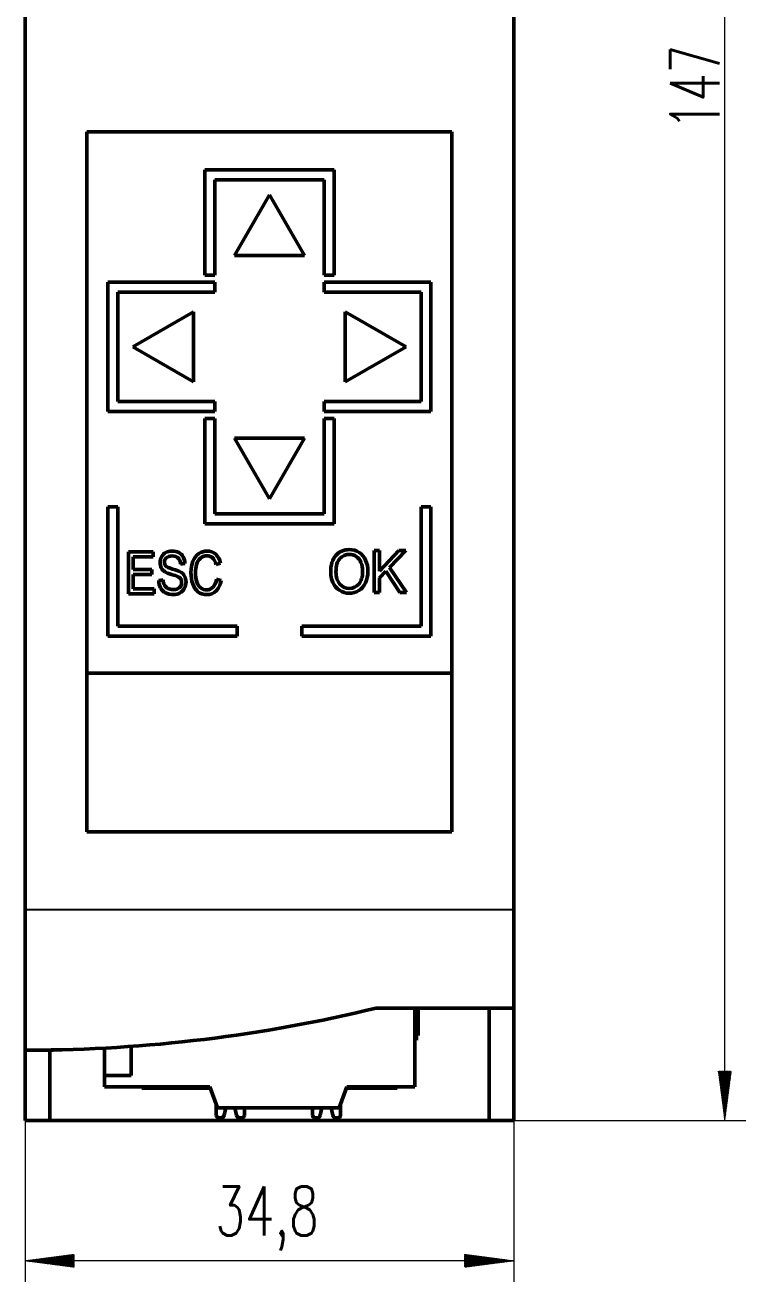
# Model space of a CAD drawing. Header units: millimetres. Extents: x 0 to 841, y 0 to 594.
# Drawn here: x 489.6 to 541, y 123.5 to 213 of the extents above; entities that cross this region are included whole.
import ezdxf

# ---------------------------------------------------------------- set-up
doc = ezdxf.new("R2010")
doc.units = ezdxf.units.MM
doc.layers.add('1', color=7, linetype='Continuous')
doc.layers.add('106', color=7, linetype='Continuous')
doc.styles.add('latin_extended', font='simplex.shx')

msp = doc.modelspace()

# ---------------------------------------------------------------- hatches: boundary and pattern name
at = {"layer": '106', "linetype": 'Continuous', "lineweight": 13}
h = msp.add_hatch(dxfattribs=at)
h.set_pattern_fill('ANSI31', scale=0.0062, style=0)
h.paths.add_polyline_path([(539.477, 135.015), (539.016, 138.515), (539.937, 138.515)], flags=0)
h = msp.add_hatch(dxfattribs=at)
h.set_pattern_fill('ANSI31', scale=0.0062, style=0)
h.paths.add_polyline_path([(489.646, 125.016), (493.146, 125.476), (493.146, 124.555)], flags=0)
h = msp.add_hatch(dxfattribs=at)
h.set_pattern_fill('ANSI31', scale=0.0062, style=0)
h.paths.add_polyline_path([(524.446, 125.016), (520.946, 124.555), (520.946, 125.476)], flags=0)

# ---------------------------------------------------------------- linework, layer by layer
at = {"layer": '1', "color": 7, "linetype": 'Continuous', "lineweight": 50}
for p, q in [((489.646, 150.015), (489.646, 215.165)), ((524.446, 150.015), (524.446, 215.165)), ((494.046, 155.565), (494.046, 205.415)), ((494.046, 205.415), (520.046, 205.415)), ((520.046, 205.415), (520.046, 155.565)), ((502.446, 195.215), (502.446, 202.715)), ((502.446, 202.715), (511.646, 202.715)), ((511.646, 202.715), (511.646, 195.215)), ((503.146, 202.015), (503.146, 195.215)), ((510.946, 202.015), (503.146, 202.015)), ((510.946, 195.215), (510.946, 202.015)), ((507.046, 200.946), (504.546, 196.615)), ((509.546, 196.615), (507.046, 200.946)), ((504.546, 196.615), (509.546, 196.615)), ((503.146, 195.215), (502.446, 195.215)), ((511.646, 195.215), (510.946, 195.215)), ((495.546, 194.715), (495.546, 185.515)), ((503.146, 194.715), (495.546, 194.715)), ((503.146, 194.015), (503.146, 194.715)), ((510.946, 194.715), (518.546, 194.715)), ((510.946, 194.015), (510.946, 194.715)), ((518.546, 194.715), (518.546, 185.515)), ((496.246, 186.215), (496.246, 194.015)), ((496.246, 194.015), (503.146, 194.015)), ((517.846, 194.015), (510.946, 194.015)), ((517.846, 186.215), (517.846, 194.015)), ((501.646, 192.615), (497.316, 190.115)), ((501.646, 187.615), (501.646, 192.615)), ((516.776, 190.115), (512.446, 192.615)), ((512.446, 192.615), (512.446, 187.615)), ((497.316, 190.115), (501.646, 187.615)), ((512.446, 187.615), (516.776, 190.115)), ((503.146, 186.215), (496.246, 186.215)), ((503.146, 185.515), (503.146, 186.215)), ((510.946, 185.515), (510.946, 186.215)), ((510.946, 186.215), (517.846, 186.215)), ((495.546, 185.515), (503.146, 185.515)), ((518.546, 185.515), (510.946, 185.515)), ((502.446, 185.015), (503.146, 185.015)), ((502.446, 177.515), (502.446, 185.015)), ((503.146, 185.015), (503.146, 178.215)), ((510.946, 185.015), (511.646, 185.015)), ((510.946, 178.215), (510.946, 185.015)), ((511.646, 185.015), (511.646, 177.515)), ((504.546, 183.615), (507.046, 179.285)), ((509.546, 183.615), (504.546, 183.615)), ((507.046, 179.285), (509.546, 183.615)), ((495.546, 178.715), (495.546, 169.515)), ((496.246, 178.715), (495.546, 178.715)), ((496.246, 170.215), (496.246, 178.715)), ((503.146, 178.215), (510.946, 178.215)), ((517.846, 178.715), (517.846, 170.215)), ((518.546, 178.715), (517.846, 178.715)), ((518.546, 169.515), (518.546, 178.715)), ((511.646, 177.515), (502.446, 177.515)), ((497.006, 175.516), (498.77, 175.516)), ((497.006, 172.516), (497.006, 175.516)), ((498.77, 175.516), (498.77, 175.161)), ((514.515, 175.616), (514.882, 175.616)), ((514.515, 172.616), (514.515, 175.616)), ((514.882, 174.128), (516.259, 175.616)), ((514.882, 175.616), (514.882, 174.128)), ((515.593, 174.4), (516.755, 175.616)), ((516.755, 175.616), (515.593, 174.4)), ((516.259, 175.616), (516.755, 175.616)), ((516.755, 175.616), (516.755, 175.616)), ((497.329, 175.161), (497.329, 175.161)), ((497.329, 175.161), (498.77, 175.161)), ((497.329, 175.161), (497.329, 174.242)), ((498.77, 175.161), (497.329, 175.161)), ((498.77, 175.161), (498.77, 175.161)), ((499.255, 174.74), (499.255, 174.74)), ((500.721, 174.641), (501.03, 174.67)), ((501.03, 174.67), (500.721, 174.641)), ((500.721, 174.641), (500.721, 174.641)), ((501.03, 174.67), (501.03, 174.67)), ((503.247, 174.601), (503.565, 174.693)), ((503.565, 174.693), (503.247, 174.601)), ((503.247, 174.601), (503.247, 174.601)), ((503.565, 174.693), (503.565, 174.693)), ((497.329, 174.242), (498.678, 174.242)), ((497.329, 173.891), (497.329, 173.891)), ((497.329, 173.891), (498.678, 173.891)), ((497.329, 173.891), (497.329, 172.87)), ((498.678, 173.891), (497.329, 173.891)), ((498.678, 174.242), (498.678, 173.891)), ((498.678, 173.891), (498.678, 173.891)), ((499.601, 174.087), (499.601, 174.087)), ((500.506, 173.754), (500.506, 173.754)), ((501.451, 174.038), (501.451, 174.038)), ((511.406, 174.077), (511.406, 174.077)), ((514.058, 174.112), (514.058, 174.112)), ((514.882, 173.655), (515.336, 174.134)), ((515.336, 174.134), (514.882, 173.655)), ((514.882, 173.655), (514.882, 173.655)), ((514.882, 173.655), (514.882, 172.616)), ((515.336, 174.134), (516.323, 172.616)), ((515.336, 174.134), (515.336, 174.134)), ((516.323, 172.616), (515.336, 174.134)), ((515.593, 174.4), (516.806, 172.616)), ((497.329, 172.87), (498.826, 172.87)), ((498.826, 172.87), (498.826, 172.516)), ((499.162, 173.479), (499.467, 173.512)), ((499.162, 173.479), (499.162, 173.479)), ((499.296, 172.94), (499.296, 172.94)), ((501.103, 173.363), (501.103, 173.363)), ((503.284, 173.567), (503.606, 173.467)), ((503.606, 173.467), (503.606, 173.467)), ((511.565, 173.328), (511.565, 173.328)), ((497.006, 172.516), (498.826, 172.516)), ((497.006, 172.516), (497.006, 172.516)), ((498.826, 172.516), (497.006, 172.516)), ((498.826, 172.516), (498.826, 172.516)), ((514.515, 172.616), (514.882, 172.616)), ((514.882, 172.616), (514.515, 172.616)), ((514.515, 172.616), (514.515, 172.616)), ((514.882, 172.616), (514.882, 172.616)), ((516.323, 172.616), (516.806, 172.616)), ((516.806, 172.616), (516.323, 172.616)), ((516.323, 172.616), (516.323, 172.616)), ((516.806, 172.616), (516.806, 172.616)), ((504.746, 170.215), (496.246, 170.215)), ((504.746, 169.515), (504.746, 170.215)), ((517.846, 170.215), (509.346, 170.215)), ((509.346, 170.215), (509.346, 169.515)), ((495.546, 169.515), (504.746, 169.515)), ((509.346, 169.515), (518.546, 169.515)), ((520.046, 166.875), (494.046, 166.875)), ((520.046, 155.565), (494.046, 155.565)), ((489.646, 140.016), (489.646, 150.015)), ((524.446, 143.015), (524.446, 150.015)), ((514.646, 143.015), (524.446, 143.015)), ((517.406, 137.415), (517.406, 143.016)), ((522.69, 135.015), (522.69, 143.016)), ((524.446, 143.016), (524.446, 135.015)), ((517.406, 140.853), (517.646, 140.853)), ((489.646, 140.016), (489.646, 135.015)), ((489.947, 140.016), (489.646, 140.016)), ((489.646, 140.016), (489.646, 140.015)), ((491.646, 140.015), (489.646, 140.015)), ((491.402, 140.03), (491.402, 135.015)), ((491.646, 140.034), (491.646, 140.015)), ((495.306, 140.167), (495.306, 138.215)), ((495.306, 140.167), (495.306, 138.215)), ((497.206, 140.286), (497.206, 138.215)), ((497.206, 138.215), (495.306, 138.215)), ((495.306, 138.215), (495.306, 137.415)), ((495.306, 137.415), (502.811, 137.415)), ((497.946, 137.315), (497.946, 137.416)), ((497.946, 137.315), (499.446, 137.315)), ((499.446, 137.315), (499.446, 137.416)), ((502.847, 137.315), (499.446, 137.315)), ((502.811, 137.415), (503.357, 135.915)), ((512.015, 135.915), (512.561, 137.415)), ((512.524, 137.315), (514.646, 137.315)), ((512.561, 137.415), (517.406, 137.415)), ((514.646, 137.315), (514.646, 137.416)), ((514.646, 137.315), (516.146, 137.315)), ((516.146, 137.315), (516.146, 137.416)), ((503.261, 136.179), (503.261, 135.395)), ((512.111, 136.179), (512.111, 135.395)), ((503.357, 135.915), (512.015, 135.915)), ((503.461, 135.195), (503.576, 135.195)), ((503.82, 135.391), (503.936, 135.915)), ((504.586, 135.915), (504.702, 135.391)), ((504.946, 135.195), (505.061, 135.195)), ((505.261, 135.395), (505.261, 135.915)), ((510.111, 135.395), (510.111, 135.915)), ((510.426, 135.195), (510.311, 135.195)), ((510.786, 135.915), (510.67, 135.391)), ((511.552, 135.391), (511.436, 135.915)), ((511.911, 135.195), (511.796, 135.195)), ((491.402, 135.015), (489.646, 135.015)), ((522.69, 135.015), (491.402, 135.015)), ((524.446, 135.015), (522.69, 135.015))]:
    msp.add_line(p, q, dxfattribs=at)
at = {"layer": '1', "color": 7, "linetype": 'Continuous', "lineweight": 25}
msp.add_line((524.446, 150.015), (489.646, 150.015), dxfattribs=at)
at = {"layer": '1', "color": 7, "linetype": 'Continuous', "lineweight": 50}
for centre, radius, start, end in [((489.646, 245.682), 105.667, 270.16313, 283.68555), ((503.461, 135.395), 0.2, 180, 270), ((503.576, 135.445), 0.25, 270, 347.5), ((504.946, 135.445), 0.25, 192.5, 270), ((505.061, 135.395), 0.2, 270, 360), ((510.311, 135.395), 0.2, 180, 270), ((510.426, 135.445), 0.25, 270, 347.5), ((511.796, 135.445), 0.25, 192.5, 270), ((511.911, 135.395), 0.2, 270, 0)]:
    msp.add_arc(centre, radius, start, end, dxfattribs=at)
for points, knots in [([(499.601, 174.087), (499.485, 174.162), (499.398, 174.255), (499.284, 174.477), (499.255, 174.602), (499.255, 174.891), (499.29, 175.033), (499.43, 175.296), (499.532, 175.396), (499.801, 175.532), (499.95, 175.567), (500.295, 175.567), (500.454, 175.531), (500.73, 175.387), (500.836, 175.282), (500.985, 175.004), (501.024, 174.847), (501.03, 174.67)], [0, 0, 0, 0, 0.1113, 0.1113, 0.222397, 0.222397, 0.344902, 0.344902, 0.467853, 0.467853, 0.591032, 0.591032, 0.727354, 0.727354, 0.863677, 0.863677, 1, 1, 1, 1]), ([(503.606, 173.467), (503.539, 173.141), (503.417, 172.893), (503.066, 172.55), (502.851, 172.465), (502.334, 172.465), (502.121, 172.53), (501.791, 172.793), (501.666, 172.984), (501.494, 173.484), (501.451, 173.751), (501.451, 174.351), (501.499, 174.623), (501.694, 175.088), (501.832, 175.265), (502.19, 175.506), (502.387, 175.567), (502.846, 175.567), (503.051, 175.49), (503.384, 175.185), (503.5, 174.97), (503.565, 174.693)], [0, 0, 0, 0, 0.090289, 0.090289, 0.180709, 0.180709, 0.274327, 0.274327, 0.368115, 0.368115, 0.461846, 0.461846, 0.564006, 0.564006, 0.666089, 0.666089, 0.768172, 0.768172, 0.883992, 0.883992, 1, 1, 1, 1]), ([(511.565, 173.328), (511.459, 173.563), (511.406, 173.813), (511.406, 174.575), (511.53, 174.964), (512.024, 175.528), (512.343, 175.668), (512.99, 175.669), (513.22, 175.603), (513.631, 175.338), (513.788, 175.153), (513.896, 174.916)], [0, 0, 0, 0, 0.137771, 0.137771, 0.398219, 0.398219, 0.658927, 0.658927, 0.82958, 0.82958, 1, 1, 1, 1]), ([(500.721, 174.641), (500.704, 174.831), (500.648, 174.975), (500.456, 175.168), (500.314, 175.217), (499.932, 175.217), (499.79, 175.172), (499.611, 174.997), (499.567, 174.891), (499.567, 174.659), (499.598, 174.57), (499.724, 174.431), (499.885, 174.36), (500.41, 174.214), (500.59, 174.15), (500.83, 174.016), (500.934, 173.913), (501.07, 173.666), (501.103, 173.524), (501.103, 173.203), (501.066, 173.053), (500.918, 172.77), (500.811, 172.661), (500.533, 172.503), (500.376, 172.465), (499.981, 172.465), (499.796, 172.504), (499.498, 172.662), (499.381, 172.781), (499.296, 172.94)], [0, 0, 0, 0, 0.06057, 0.06057, 0.121335, 0.121335, 0.184524, 0.184524, 0.247712, 0.247712, 0.302768, 0.302768, 0.356974, 0.356974, 0.411084, 0.411084, 0.489785, 0.489785, 0.568352, 0.568352, 0.64632, 0.64632, 0.724401, 0.724401, 0.802482, 0.802482, 0.90137, 0.90137, 1, 1, 1, 1]), ([(503.247, 174.601), (503.191, 174.819), (503.109, 174.978), (502.893, 175.177), (502.758, 175.227), (502.408, 175.227), (502.251, 175.172), (502, 174.951), (501.911, 174.802), (501.809, 174.43), (501.784, 174.238), (501.784, 173.785), (501.814, 173.562), (501.935, 173.182), (502.029, 173.039), (502.284, 172.851), (502.422, 172.804), (502.751, 172.804), (502.904, 172.868), (503.03, 172.996)], [0, 0, 0, 0, 0.085082, 0.085082, 0.17062, 0.17062, 0.268713, 0.268713, 0.366807, 0.366807, 0.465201, 0.465201, 0.591622, 0.591622, 0.718138, 0.718138, 0.844976, 0.844976, 1, 1, 1, 1]), ([(502.201, 175.119), (502.312, 175.191), (502.444, 175.227), (502.758, 175.227), (502.893, 175.177), (503.109, 174.978), (503.191, 174.819), (503.247, 174.601)], [0, 0, 0, 0, 0.317522, 0.317522, 0.659672, 0.659672, 1, 1, 1, 1]), ([(513.896, 174.916), (514.004, 174.68), (514.058, 174.412), (514.058, 173.807), (514.001, 173.535), (513.774, 173.055), (513.613, 172.873), (513.197, 172.626), (512.973, 172.565), (512.471, 172.565), (512.238, 172.633), (511.827, 172.905), (511.671, 173.091), (511.565, 173.328)], [0, 0, 0, 0, 0.15982, 0.15982, 0.321927, 0.321927, 0.484374, 0.484374, 0.647148, 0.647148, 0.823743, 0.823743, 1, 1, 1, 1]), ([(512.066, 175.037), (511.878, 174.845), (511.785, 174.522), (511.785, 173.709), (511.874, 173.424), (512.234, 173.008), (512.459, 172.904), (513.006, 172.904), (513.234, 173.009), (513.412, 173.219)], [0, 0, 0, 0, 0.29279, 0.29279, 0.527102, 0.527102, 0.761098, 0.761098, 1, 1, 1, 1]), ([(513.412, 173.219), (513.59, 173.429), (513.679, 173.727), (513.679, 174.358), (513.641, 174.571), (513.489, 174.935), (513.377, 175.076), (513.083, 175.277), (512.919, 175.327), (512.476, 175.327), (512.253, 175.231), (512.066, 175.037)], [0, 0, 0, 0, 0.264413, 0.264413, 0.43172, 0.43172, 0.598363, 0.598363, 0.764682, 0.764682, 1, 1, 1, 1]), ([(499.467, 173.512), (499.481, 173.362), (499.515, 173.239), (499.62, 173.047), (499.702, 172.969), (499.924, 172.851), (500.048, 172.821), (500.31, 172.821), (500.419, 172.843), (500.607, 172.933), (500.677, 172.994), (500.769, 173.152), (500.792, 173.237), (500.792, 173.424), (500.77, 173.506), (500.681, 173.647), (500.608, 173.706), (500.506, 173.754)], [0, 0, 0, 0, 0.133443, 0.133443, 0.267837, 0.267837, 0.402542, 0.402542, 0.522225, 0.522225, 0.641091, 0.641091, 0.759956, 0.759956, 0.879603, 0.879603, 1, 1, 1, 1]), ([(499.601, 174.087), (499.691, 174.028), (499.848, 173.966), (500.296, 173.834), (500.441, 173.785), (500.506, 173.754)], [0, 0, 0, 0, 0.5, 0.5, 1, 1, 1, 1]), ([(500.506, 173.754), (500.441, 173.785), (500.296, 173.834), (499.848, 173.966), (499.691, 174.028), (499.601, 174.087)], [0, 0, 0, 0, 0.5, 0.5, 1, 1, 1, 1]), ([(517.646, 141.066), (517.646, 141.752), (517.646, 142.413), (517.646, 142.993), (517.646, 143.03)], [0, 0, 0, 0, 0.934726, 1, 1, 1, 1])]:
    msp.add_open_spline(points, degree=3, knots=knots, dxfattribs=at)
for points in [[(499.162, 173.479), (499.167, 173.279), (499.211, 173.099), (499.296, 172.94)], [(499.296, 172.94), (499.211, 173.099), (499.167, 173.279), (499.162, 173.479)], [(503.03, 172.996), (503.155, 173.125), (503.24, 173.315), (503.284, 173.567)]]:
    msp.add_open_spline(points, degree=3, dxfattribs=at)
at = {"layer": '1', "color": 7, "linetype": 'Continuous', "lineweight": 25}
msp.add_open_spline([(517.406, 141.066), (517.646, 141.066)], degree=1, dxfattribs=at)
at = {"layer": '106', "color": 7, "linetype": 'Continuous', "lineweight": 13}
for p, q in [((539.477, 135.015), (539.477, 282.015)), ((489.646, 135.015), (489.646, 123.516)), ((524.446, 135.015), (540.977, 135.015)), ((524.446, 135.015), (524.446, 123.516)), ((524.446, 125.016), (489.646, 125.016))]:
    msp.add_line(p, q, dxfattribs=at)

# ---------------------------------------------------------------- texts
at = {"layer": '106', "color": 7, "linetype": 'Continuous', "lineweight": 18, "insert": (539.091, 205.591), "char_height": 3.5, "attachment_point": 7, "rotation": 90, "line_spacing_factor": 0.963855, "style": 'latin_extended'}
msp.add_mtext('\\W0.6672;147', dxfattribs=at)
at = {"layer": '106', "color": 7, "linetype": 'Continuous', "lineweight": 18, "insert": (503.198, 125.744), "char_height": 3.5, "attachment_point": 7, "line_spacing_factor": 0.963855, "style": 'latin_extended'}
msp.add_mtext('\\W0.7009;34,8', dxfattribs=at)

doc.saveas('drawing.dxf')
